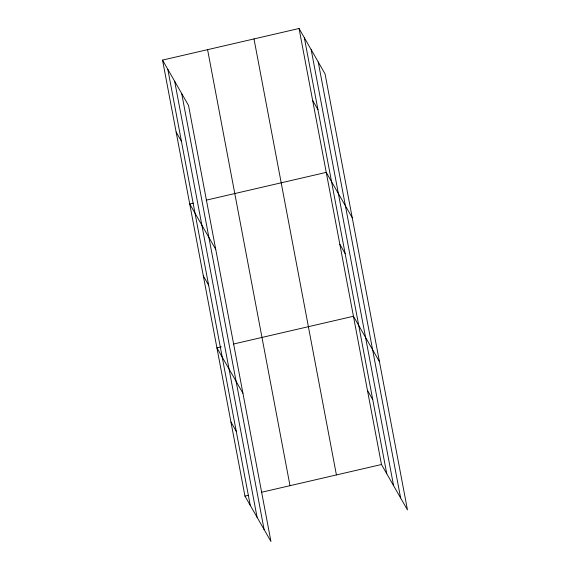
<?xml version="1.0" encoding="UTF-8"?>
<svg xmlns="http://www.w3.org/2000/svg" width="570" height="570" viewBox="0 0 570 570"><rect width="100%" height="100%" fill="white"/><g stroke="black" fill="none" stroke-linecap="round" stroke-linejoin="round"><path stroke-width="0.85" d="M162.536 60.092L188.535 105.486L270.95 541.5L244.95 496.107L162.536 60.092L299.051 28.5L325.05 73.893L407.464 509.908L381.465 464.514L299.051 28.5M193.194 203.177L189.732 203.974L215.731 249.375M206.19 200.17L326.247 172.382L352.246 217.776M221.26 346.859L216.928 347.864L242.927 393.257M233.394 344.052L353.443 316.264L379.442 361.665M244.95 496.107L248.413 495.301M261.409 492.295L381.465 464.514M312.652 100.441L317.946 109.682M339.848 244.323L345.142 253.572M367.458 390.386L372.751 399.634M176.13 132.033L181.424 141.282M203.333 275.923L208.627 285.164M230.943 421.985L236.237 431.226M318.217 61.966L400.632 497.973M311.177 49.675L393.592 485.683M304.344 37.741L386.759 473.755M253.999 38.924L336.414 474.938M207.587 49.668L290.002 485.676M181.702 93.558L264.117 529.573M174.662 81.268L257.077 517.282M167.829 69.34L250.244 505.348"/></g></svg>
